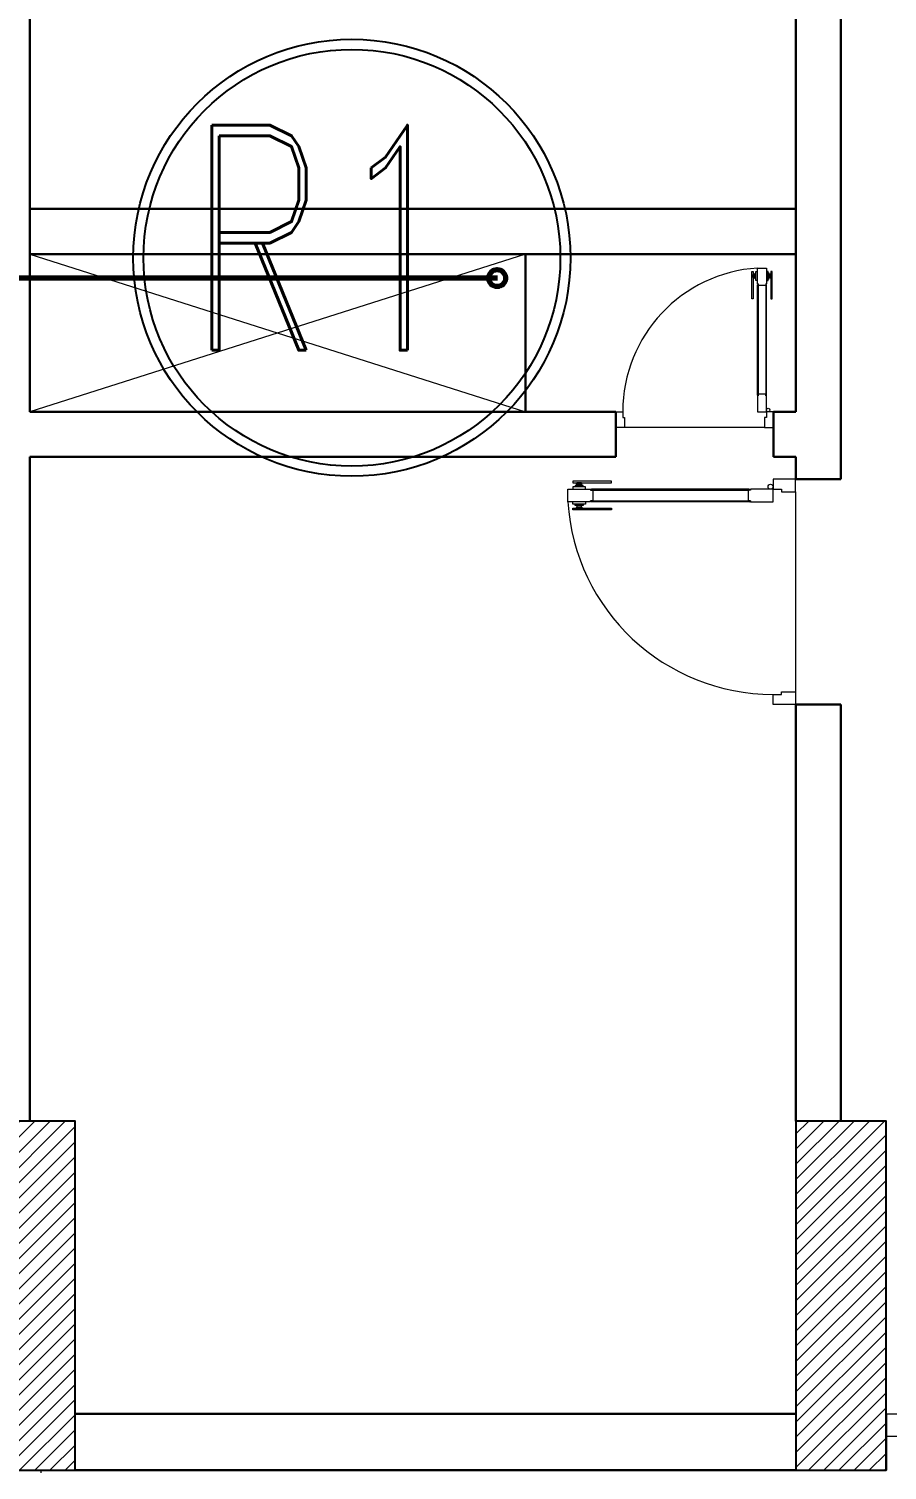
# Model space of a CAD drawing. Extents: x 800 to 995, y 398 to 804.
# Drawn here: x 871.65 to 875.46, y 661.58 to 667.98 of the extents above; entities that cross this region are included whole.
import ezdxf

# ---------------------------------------------------------------- set-up
doc = ezdxf.new("R2010")
doc.units = 0
doc.header["$MEASUREMENT"] = 0
doc.linetypes.add('CENTERX2', pattern=[4, 2.5, -0.5, 0.5, -0.5])
for name, color, linetype, lineweight in [('axis', 1, 'CENTERX2', 5), ('Column', 6, 'CONTINUOUS', 25), ('DOOR', 30, 'CONTINUOUS', 9), ('elev', 90, 'CONTINUOUS', 9), ('hatch', 252, 'CONTINUOUS', 9), ('P-C-WATER', 5, 'CONTINUOUS', 70), ('P-TEXT', 1, 'CONTINUOUS', 25), ('Wall', 252, 'CONTINUOUS', 30)]:
    doc.layers.add(name, color=color, linetype=linetype, lineweight=lineweight)
doc.styles.add('ROMANC', font='romand.shx')
pattern_1 = [(45, (1094.062773, 347.50892), (-0.0336759605, 0.0336759605), [])]

msp = doc.modelspace()

# ---------------------------------------------------------------- hatches: boundary and pattern name
at = {"layer": 'hatch'}
h = msp.add_hatch(dxfattribs=at)
h.set_pattern_fill('ANSI31', color=252, scale=0.015, style=0)
h.set_pattern_definition(pattern_1)
h.paths.add_polyline_path([(871.4556, 661.581), (871.8556, 661.581), (871.8556, 663.131), (871.4556, 663.131)])
h = msp.add_hatch(dxfattribs=at)
h.set_pattern_fill('ANSI31', color=252, scale=0.015, style=0)
h.set_pattern_definition(pattern_1)
h.paths.add_polyline_path([(875.0556, 661.581), (875.4556, 661.581), (875.4556, 663.131), (875.0556, 663.131)])

# ---------------------------------------------------------------- linework, layer by layer
at = {"layer": 'axis', "color": 0, "ltscale": 0.3}
msp.add_line((871.7056, 659.1698), (871.7056, 661.581), dxfattribs=at)
at = {"layer": 'Column', "color": 252}
for points in [[(871.4556, 661.581), (871.8556, 661.581), (871.8556, 663.131), (871.4556, 663.131)], [(875.0556, 661.581), (875.4556, 661.581), (875.4556, 663.131), (875.0556, 663.131)]]:
    msp.add_lwpolyline(points, close=True, dxfattribs=at)
at = {"layer": 'DOOR', "color": 252}
for p, q in [((874.8602, 666.7825), (874.8602, 666.9031)), ((874.8602, 666.9031), (874.8658, 666.9031)), ((874.8658, 666.9031), (874.8658, 666.7825)), ((874.8658, 666.8767), (874.8658, 666.8905)), ((874.874, 666.8907), (874.8695, 666.8907)), ((874.8695, 666.8907), (874.8695, 666.8765)), ((874.8695, 666.8905), (874.8695, 666.8767)), ((874.874, 666.8715), (874.874, 666.8957)), ((874.874, 666.8957), (874.8779, 666.8957)), ((874.874, 666.8765), (874.874, 666.8907)), ((874.8779, 666.8642), (874.8779, 666.9031)), ((874.8779, 666.9031), (874.8856, 666.9031)), ((874.8856, 666.8487), (874.8856, 666.9187)), ((874.8856, 666.9187), (874.9245, 666.9187)), ((874.9245, 666.9187), (874.9245, 666.8487)), ((874.9323, 666.9031), (874.9245, 666.9031)), ((874.9323, 666.8642), (874.9323, 666.9031)), ((874.9362, 666.8957), (874.9323, 666.8957)), ((874.9362, 666.8715), (874.9362, 666.8957)), ((874.9362, 666.8907), (874.9407, 666.8907)), ((874.9362, 666.8765), (874.9362, 666.8907)), ((874.9407, 666.8907), (874.9407, 666.8765)), ((874.9407, 666.8905), (874.9407, 666.8767)), ((874.95, 666.9031), (874.9444, 666.9031)), ((874.9444, 666.9031), (874.9444, 666.7825)), ((874.9444, 666.8767), (874.9444, 666.8905)), ((874.95, 666.7825), (874.95, 666.9031)), ((874.8695, 666.8765), (874.874, 666.8765)), ((874.8779, 666.8715), (874.874, 666.8715)), ((874.8856, 666.8642), (874.8779, 666.8642)), ((874.8853, 666.3549), (874.8853, 666.8448)), ((874.8887, 666.8487), (874.8856, 666.8487)), ((874.8887, 666.8409), (874.8887, 666.8487)), ((874.8887, 666.8483), (874.8887, 666.8413)), ((874.8887, 666.8448), (874.8887, 666.3549)), ((874.9214, 666.8409), (874.8887, 666.8409)), ((874.9214, 666.8487), (874.9214, 666.8409)), ((874.9245, 666.8487), (874.9214, 666.8487)), ((874.9214, 666.8483), (874.9214, 666.8413)), ((874.9214, 666.8448), (874.9214, 666.3549)), ((874.9245, 666.8642), (874.9323, 666.8642)), ((874.9249, 666.3549), (874.9249, 666.8448)), ((874.9323, 666.8715), (874.9362, 666.8715)), ((874.9407, 666.8765), (874.9362, 666.8765)), ((874.8658, 666.7825), (874.8602, 666.7825)), ((874.9444, 666.7825), (874.95, 666.7825)), ((874.8887, 666.351), (874.8856, 666.351)), ((874.8856, 666.351), (874.8856, 666.281)), ((874.9214, 666.3588), (874.8887, 666.3588)), ((874.8887, 666.3588), (874.8887, 666.351)), ((874.8887, 666.3514), (874.8887, 666.3583)), ((874.9214, 666.351), (874.9214, 666.3588)), ((874.9214, 666.3514), (874.9214, 666.3583)), ((874.9245, 666.351), (874.9214, 666.351)), ((874.9245, 666.281), (874.9245, 666.351)), ((874.2556, 666.211), (874.2556, 666.281)), ((874.2556, 666.281), (874.2868, 666.281)), ((874.2868, 666.281), (874.2868, 666.2545)), ((874.2868, 666.2545), (874.2946, 666.2545)), ((874.2946, 666.2545), (874.2945, 666.211)), ((874.8856, 666.281), (874.9245, 666.281)), ((874.9245, 666.2545), (874.9167, 666.2545)), ((874.9167, 666.2545), (874.9167, 666.211)), ((874.9556, 666.281), (874.9245, 666.281)), ((874.9245, 666.281), (874.9245, 666.2545)), ((874.9556, 666.211), (874.9556, 666.281)), ((874.2945, 666.211), (874.2556, 666.211)), ((874.9167, 666.211), (874.2945, 666.211)), ((874.9167, 666.211), (874.9556, 666.211)), ((874.8486, 665.9371), (874.1487, 665.9371)), ((874.8486, 665.9371), (874.1487, 665.9371)), ((874.1487, 665.9321), (874.8486, 665.9321)), ((874.1487, 665.9321), (874.8486, 665.9321)), ((874.1487, 665.8854), (874.8486, 665.8854)), ((874.1487, 665.8854), (874.8486, 665.8854)), ((874.8486, 665.8805), (874.1487, 665.8805)), ((874.8486, 665.8805), (874.1487, 665.8805))]:
    msp.add_line(p, q, dxfattribs=at)
at = {"layer": 'DOOR', "color": 251}
msp.add_line((875.0542, 665.9254), (875.0542, 665.0366), dxfattribs=at)
msp.add_line((875.0542, 665.9254), (875.0542, 665.0366), dxfattribs=at)
at = {"layer": 'DOOR', "color": 5}
for points in [[(874.1432, 665.9321), (874.1543, 665.9321), (874.1543, 665.8854), (874.1432, 665.8854), (874.1432, 665.881), (874.0432, 665.881), (874.0432, 665.881), (874.0432, 665.9365), (874.1432, 665.9365)], [(874.1432, 665.9321), (874.1543, 665.9321), (874.1543, 665.8854), (874.1432, 665.8854), (874.1432, 665.881), (874.0432, 665.881), (874.0432, 665.881), (874.0432, 665.9365), (874.1432, 665.9365)], [(874.8542, 665.9321), (874.8431, 665.9321), (874.8431, 665.8854), (874.8542, 665.8854), (874.8542, 665.881), (874.9542, 665.881), (874.9542, 665.881), (874.9542, 665.9365), (874.8542, 665.9365)], [(874.8542, 665.9321), (874.8431, 665.9321), (874.8431, 665.8854), (874.8542, 665.8854), (874.8542, 665.881), (874.9542, 665.881), (874.9542, 665.881), (874.9542, 665.9365), (874.8542, 665.9365)], [(875.0542, 665.981), (874.9542, 665.981), (874.9542, 665.9365), (874.9921, 665.9365), (874.9921, 665.9254), (875.0542, 665.9254)], [(875.0542, 665.981), (874.9542, 665.981), (874.9542, 665.9365), (874.9921, 665.9365), (874.9921, 665.9254), (875.0542, 665.9254)], [(875.0542, 664.981), (874.9542, 664.981), (874.9542, 665.0256), (874.9921, 665.0256), (874.9921, 665.0367), (875.0542, 665.0366)], [(875.0542, 664.981), (874.9542, 664.981), (874.9542, 665.0256), (874.9921, 665.0256), (874.9921, 665.0367), (875.0542, 665.0366)]]:
    msp.add_lwpolyline(points, close=True, dxfattribs=at)
at = {"layer": 'DOOR', "color": 1}
for points in [[(874.2377, 665.9649), (874.2377, 665.973), (874.0654, 665.973), (874.0654, 665.9649)], [(874.2377, 665.9649), (874.2377, 665.973), (874.0654, 665.973), (874.0654, 665.9649)], [(874.0832, 665.9532), (874.0832, 665.9596), (874.1034, 665.9596), (874.1034, 665.9532)], [(874.0832, 665.9532), (874.0832, 665.9596), (874.1034, 665.9596), (874.1034, 665.9532)], [(874.0832, 665.8643), (874.0832, 665.8579), (874.1034, 665.8579), (874.1034, 665.8643)], [(874.0832, 665.8643), (874.0832, 665.8579), (874.1034, 665.8579), (874.1034, 665.8643)], [(874.2377, 665.8526), (874.2377, 665.8446), (874.0654, 665.8446), (874.0654, 665.8526)], [(874.2377, 665.8526), (874.2377, 665.8446), (874.0654, 665.8446), (874.0654, 665.8526)]]:
    msp.add_lwpolyline(points, close=True, dxfattribs=at)
for points in [[(874.1209, 665.9365), (874.1209, 665.9477), (874.0654, 665.9477), (874.0654, 665.9365)], [(874.1209, 665.9365), (874.1209, 665.9477), (874.0654, 665.9477), (874.0654, 665.9365)], [(874.1106, 665.9477), (874.1106, 665.9532), (874.0761, 665.9532), (874.0761, 665.9477)], [(874.1106, 665.9477), (874.1106, 665.9532), (874.0761, 665.9532), (874.0761, 665.9477)], [(874.1106, 665.8699), (874.1106, 665.8643), (874.0761, 665.8643), (874.0761, 665.8699)], [(874.1106, 665.8699), (874.1106, 665.8643), (874.0761, 665.8643), (874.0761, 665.8699)]]:
    msp.add_lwpolyline(points, dxfattribs=at)
for points in [[(874.0835, 665.9649, 1), (874.0835, 665.9596), (874.0835, 665.9596), (874.1031, 665.9596), (874.1031, 665.9596, 1), (874.1031, 665.9649), (874.1031, 665.9649)], [(874.0835, 665.9649, 1), (874.0835, 665.9596), (874.0835, 665.9596), (874.1031, 665.9596), (874.1031, 665.9596, 1), (874.1031, 665.9649), (874.1031, 665.9649)], [(874.0835, 665.8526, -1), (874.0835, 665.8579), (874.0835, 665.8579), (874.1031, 665.8579), (874.1031, 665.8579, -1), (874.1031, 665.8526), (874.1031, 665.8526)], [(874.0835, 665.8526, -1), (874.0835, 665.8579), (874.0835, 665.8579), (874.1031, 665.8579), (874.1031, 665.8579, -1), (874.1031, 665.8526), (874.1031, 665.8526)]]:
    msp.add_lwpolyline(points, format="xyb", close=True, dxfattribs=at)
at = {"layer": 'DOOR', "color": 5}
for points in [[(874.1537, 665.9321), (874.1537, 665.9321, 1), (874.1438, 665.9321)], [(874.1537, 665.9321), (874.1537, 665.9321, 1), (874.1438, 665.9321)], [(874.8437, 665.9321), (874.8437, 665.9321, -1), (874.8536, 665.9321)], [(874.8437, 665.9321), (874.8437, 665.9321, -1), (874.8536, 665.9321)], [(874.1537, 665.8854), (874.1537, 665.8854, -1), (874.1438, 665.8854)], [(874.1537, 665.8854), (874.1537, 665.8854, -1), (874.1438, 665.8854)], [(874.8437, 665.8854), (874.8437, 665.8854, 1), (874.8536, 665.8854)], [(874.8437, 665.8854), (874.8437, 665.8854, 1), (874.8536, 665.8854)]]:
    msp.add_lwpolyline(points, format="xyb", close=True, dxfattribs=at)
msp.add_lwpolyline([(874.1209, 665.881), (874.1209, 665.8699), (874.0654, 665.8699), (874.0654, 665.881)], dxfattribs=at)
msp.add_lwpolyline([(874.1209, 665.881), (874.1209, 665.8699), (874.0654, 665.8699), (874.0654, 665.881)], dxfattribs=at)
at = {"layer": 'DOOR', "color": 252}
msp.add_circle((874.9323, 666.2888), 0.00778, dxfattribs=at)
at = {"layer": 'DOOR', "color": 5}
msp.add_circle((874.943, 665.9477), 0.0111, dxfattribs=at)
msp.add_circle((874.943, 665.9477), 0.0111, dxfattribs=at)
at = {"layer": 'DOOR', "color": 252}
for centre, radius, start, end in [((874.9258, 666.281), 0.639, 93.60232, 180), ((874.8676, 666.8905), 0.00185, 0, 180), ((874.9425, 666.8905), 0.00185, 0, 180), ((874.8676, 666.8767), 0.00185, 180, 0), ((874.8887, 666.8448), 0.00347, 90, 270), ((874.9214, 666.8448), 0.00347, 270, 90), ((874.9425, 666.8767), 0.00185, 180, 0), ((874.8887, 666.3549), 0.00347, 90, 270), ((874.9214, 666.3549), 0.00347, 270, 90), ((874.9542, 665.9384), 0.9128, 183.60232, 270), ((874.9542, 665.9384), 0.9128, 183.60232, 270)]:
    msp.add_arc(centre, radius, start, end, dxfattribs=at)
at = {"layer": 'elev', "color": 252, "linetype": 'Continuous'}
for p, q in [((875.4556, 661.831), (875.6056, 661.831)), ((875.4556, 661.731), (875.4556, 661.831)), ((875.6056, 661.731), (875.4556, 661.731))]:
    msp.add_line(p, q, dxfattribs=at)
at = {"layer": 'hatch', "color": 252}
for p, q in [((873.8556, 666.981), (871.6556, 666.281)), ((871.6556, 666.981), (873.8556, 666.281))]:
    msp.add_line(p, q, dxfattribs=at)
at = {"layer": 'P-C-WATER', "linetype": 'Continuous'}
for p in [(871.696, 666.8743), (873.7316, 666.8743)]:
    msp.add_line(p, (870.0956, 666.8743), dxfattribs=at)
msp.add_circle((873.7294, 666.8743), 0.0375, dxfattribs=at)
msp.add_circle((873.7294, 666.8743), 0.0375, dxfattribs=at)
at = {"layer": 'P-TEXT', "color": 41}
for radius in [0.9702, 0.9251]:
    msp.add_circle((873.0846, 666.9644), radius, dxfattribs=at)
at = {"layer": 'Wall', "color": 252, "linetype": 'Continuous'}
for p, q in [((871.6556, 670.031), (871.6556, 666.981)), ((875.0556, 670.031), (875.0556, 666.981)), ((875.2556, 670.031), (875.2556, 665.981)), ((875.0556, 667.181), (871.6556, 667.181)), ((871.6556, 666.281), (871.6556, 666.981)), ((875.0556, 666.981), (871.6556, 666.981)), ((871.6556, 666.981), (871.6556, 666.281)), ((873.8556, 666.981), (873.8556, 666.281)), ((875.0556, 666.281), (875.0556, 666.981)), ((871.6556, 666.281), (874.2556, 666.281)), ((874.2556, 666.281), (874.2556, 666.081)), ((874.9556, 666.281), (874.9556, 666.081)), ((874.9556, 666.281), (875.0556, 666.281)), ((874.2556, 666.081), (871.6556, 666.081)), ((871.6556, 666.081), (871.6556, 663.131)), ((875.0556, 666.081), (874.9556, 666.081)), ((875.0556, 666.081), (875.0556, 665.981)), ((875.0556, 665.981), (875.2556, 665.981)), ((875.0556, 664.981), (875.2556, 664.981)), ((875.0556, 664.981), (875.0556, 663.131)), ((875.2556, 664.981), (875.2556, 663.131)), ((875.0556, 661.831), (871.8556, 661.831)), ((875.4556, 661.831), (875.4556, 661.581)), ((875.0556, 661.581), (871.8556, 661.581))]:
    msp.add_line(p, q, dxfattribs=at)

# ---------------------------------------------------------------- texts
at = {"layer": 'P-TEXT', "color": 41, "style": 'ROMANC', "width": 0.75}
msp.add_text('R1', height=1, dxfattribs=at).set_placement((872.3345, 666.5535))

doc.saveas('drawing.dxf')
